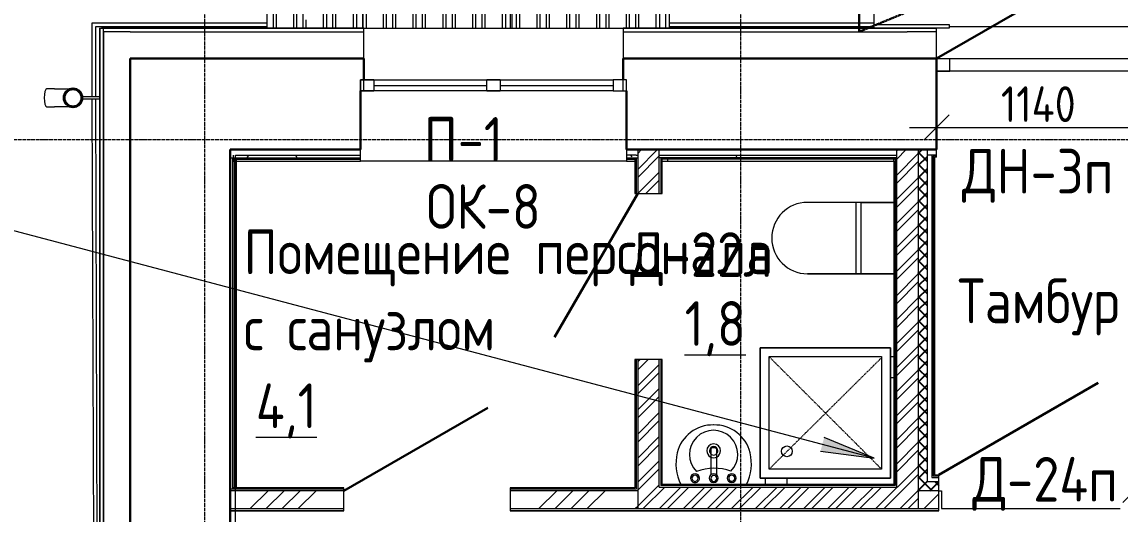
# Model space of a CAD drawing. Header units: millimetres. Extents: x -11345 to 411485, y -9810 to 73012.
# Drawn here: x 76880 to 83025, y 40948 to 43704 of the extents above; entities that cross this region are included whole.
import ezdxf

# ---------------------------------------------------------------- set-up
doc = ezdxf.new("R2010")
doc.units = ezdxf.units.MM
for name, pattern in [('ADSK_Линия сетки', [25, 20, -2.5, 0, -2.5]), ('ADSK_Штриховая_ш3 п1_5', [4.5, 3, -1.5]), ('Hidden', [7.14375, 4.7625, -2.38125])]:
    doc.linetypes.add(name, pattern=pattern)
for name, color, linetype, lineweight in [('_ Окна', 7, 'Continuous', 9), ('Аннотация', 7, 'Continuous', 18), ('Двери', 7, 'Continuous', 9), ('Марки дверей', 7, 'Continuous', 20), ('Марки окон', 7, 'Continuous', 20), ('Марки помещений', 7, 'Continuous', 20), ('Обобщенные модели', 7, 'Continuous', 18), ('Окна', 7, 'Continuous', 9), ('Оси', 253, 'Continuous', 9), ('Перекрытие', 7, 'Continuous', 9), ('Размеры', 7, 'Continuous', 5), ('Сантехника', 7, 'Continuous', 18), ('Стены внутренние', 7, 'Continuous', 18), ('Стены наружные', 7, 'Continuous', 18), ('Стены несущие', 7, 'Continuous', 30), ('Стены отделка', 7, 'Continuous', 30), ('Стены штриховка', 7, 'Continuous', 9)]:
    doc.layers.add(name, color=color, linetype=linetype, lineweight=lineweight)
doc.layers.add('Линии', color=7, linetype='Continuous', lineweight=9, true_color=0x00a600)
doc.layers.add('Тонкая', color=7, linetype='Continuous')
doc.styles.add('GOST Common_2', font='GOST_Common.ttf', dxfattribs={"width": 0.9, "height": 250})
doc.styles.add('GOST Common_3', font='GOST_Common.ttf', dxfattribs={"width": 0.9, "height": 250})
doc.styles.add('GOST Common_7', font='GOST_Common.ttf', dxfattribs={"width": 0.9, "height": 200})
doc.dimstyles.new('ADSK_Основной_2_5_мм_Округление_до_1_мм', dxfattribs={"dimscale": 304.8, "dimtxt": 250, "dimasz": 0.463911, "dimexe": 0.492126, "dimexo": 0.492126, "dimgap": 0.098425, "dimtad": 1, "dimdec": 0, "dimdsep": 46, "dimtxsty": 'GOST Common_3', "dimblk1": 'OBLIQUE', "dimblk2": 'OBLIQUE', "dimsah": 1, "dimcen": 0.09, "dimdle": 0.492126, "dimazin": 2, "dimtfac": 1, "dimtdec": 0, "dimtix": 1, "dimtmove": 0, "dimatfit": 3, "dimfxl": 1, "dimtvp": 1, "dimtolj": 1, "dimtzin": 0, "dimlwd": 20, "dimlwe": 20, "dimarcsym": 2})
doc.dimstyles.new('ADSK_Основной_2_мм', dxfattribs={"dimscale": 304.8, "dimtxt": 201.142999, "dimasz": 0.463911, "dimexe": 0.492126, "dimexo": 0.492126, "dimgap": 0.098425, "dimtad": 1, "dimrnd": 0.01, "dimdsep": 46, "dimtxsty": 'GOST Common_7', "dimblk1": 'OBLIQUE', "dimblk2": 'OBLIQUE', "dimsah": 1, "dimcen": 0.09, "dimdle": 0.492126, "dimazin": 2, "dimtfac": 1, "dimtdec": 4, "dimtix": 1, "dimtmove": 0, "dimatfit": 3, "dimfxl": 1, "dimtvp": 1, "dimtolj": 1, "dimtzin": 0, "dimlwd": 20, "dimlwe": 20, "dimarcsym": 2})
pattern_1 = [(0, (32053.86, 0), (406.4, 101.6), [33.528, -271.272, 33.528, -271.272, -1625.6]), (0, (32053.86, 0), (406.4, 101.6), [-609.6, 33.528, -576.072, 33.528, -271.272, -711.2]), (0, (32053.86, 0), (406.4, 101.6), [-1524, 33.528, -169.672, 33.528, -474.472]), (120, (32206.26, 50.8), (-291.18818, 301.15272), [33.528, -271.272, 33.528, -271.272, -1625.6]), (120, (32206.26, 50.8), (-291.18818, 301.15272), [-609.6, 33.528, -576.072, 33.528, -271.272, -711.2]), (120, (32206.26, 50.8), (-291.18818, 301.15272), [-1524, 33.528, -169.672, 33.528, -474.472]), (240, (32257.06, 254), (-115.21182, -402.75272), [33.528, -271.272, 33.528, -271.272, -1625.6]), (240, (32257.06, 254), (-115.21182, -402.75272), [-609.6, 33.528, -576.072, 33.528, -271.272, -711.2]), (240, (32257.06, 254), (-115.21182, -402.75272), [-1524, 33.528, -169.672, 33.528, -474.472])]

# ---------------------------------------------------------------- blocks, each defined once
blk = doc.blocks.new('AC_Дверь_Однопольная_Стальная - 960х2080h ДН-3п-2587317-План 1-го этажа')
at = {"layer": 'Двери', "lineweight": 30}
blk.add_line((-570, 255), (417.3, 825), dxfattribs=at)
blk = doc.blocks.new('AC_Дверь_Однопольная_Деревянная - 900х2100Н композитная Д-22п-6540844-План 1-го этажа')
at = {"layer": 'Двери', "lineweight": 30}
blk.add_line((-465, 75), (340.4, 540), dxfattribs=at)
blk = doc.blocks.new('Водосток - Тип 1 _карниз больше 490мм_-5178064-План 1-го этажа')
at = {"layer": 'Обобщенные модели'}
for p, q in [((75, 306.2), (75, 263.6)), ((175, 263.6), (175, 306.2)), ((120, 109.1), (120, 10)), ((130, 10), (130, 109.1))]:
    blk.add_line(p, q, dxfattribs=at)
at = {"layer": 'Обобщенные модели', "flags": 128}
for points in [[(75, 173), (75, 174.3), (75, 177), (75, 179.8), (75, 182.9), (75, 186.2), (75, 189.7), (75, 193.4), (75, 197.2), (75, 201.3), (75, 205.5), (75, 209.9), (75, 214.4), (75, 219.1), (75, 224), (75, 229), (75, 234.1), (75, 239.3), (75, 244.6), (75, 250.1), (75, 255.6), (75, 261.3), (75, 263.6)], [(175, 263.6), (175, 258), (175, 252.4), (175, 246.9), (175, 241.5), (175, 236.2), (175, 231.1), (175, 226), (175, 221.1), (175, 216.4), (175, 211.8), (175, 207.3), (175, 203), (175, 198.9), (175, 194.9), (175, 191.2), (175, 187.6), (175, 184.3), (175, 181.1), (175, 178.1), (175, 175.4), (175, 173)]]:
    blk.add_lwpolyline(points, dxfattribs=at)
at = {"layer": 'Обобщенные модели'}
for start, end in [(90, 270), (270, 90)]:
    blk.add_arc((125, 160), 52, start, end, dxfattribs=at)
at = {"layer": 'Обобщенные модели', "lineweight": 40}
for start, end in [(90, 270), (270, 90)]:
    blk.add_arc((125, 160), 50, start, end, dxfattribs=at)
at = {"layer": 'Обобщенные модели'}
for start_param, end_param in [(4.712389, 6.283185), (3.141593, 4.712389)]:
    blk.add_ellipse((125, 306.2), major_axis=(-50, 0), ratio=0.309017, start_param=start_param, end_param=end_param, dxfattribs=at)
blk = doc.blocks.new('Roof Cladding - 833x50mm-4561399-План 1-го этажа')
at = {"layer": 'Обобщенные модели'}
for p, q in [((46699.6, 44710.1), (46734.6, 44710.1)), ((46699.6, 43668.8), (46699.6, 44710.1)), ((46734.6, 43668.7), (46734.6, 44710.1)), ((46753.1, 44693.6), (46849.3, 44693.6)), ((46849.3, 44693.6), (46866.3, 44710.1)), ((46849.3, 43668.8), (46849.3, 44693.6)), ((46866.3, 44710.1), (46901.3, 44710.1)), ((46866.3, 43668.8), (46866.3, 44710.1)), ((46901.3, 44710.1), (46918.3, 44693.6)), ((46901.3, 43668.8), (46901.3, 44710.1)), ((46918.3, 44693.6), (47016, 44693.6)), ((46918.3, 43668.8), (46918.3, 44693.6)), ((47016, 44693.6), (47033, 44710.1)), ((47016, 43668.8), (47016, 44693.6)), ((47033, 44710.1), (47068, 44710.1)), ((47033, 43668.8), (47033, 44710.1)), ((47068, 44710.1), (47085, 44693.6)), ((47068, 43668.8), (47068, 44710.1)), ((47085, 44693.6), (47182.7, 44693.6)), ((47085, 43668.8), (47085, 44693.6)), ((47182.7, 44693.6), (47199.7, 44710.1)), ((47182.7, 43668.8), (47182.7, 44693.6)), ((47199.7, 44710.1), (47234.7, 44710.1)), ((47199.7, 43668.8), (47199.7, 44710.1)), ((47234.7, 44710.1), (47251.7, 44693.6)), ((47234.7, 43668.8), (47234.7, 44710.1)), ((47251.7, 44693.6), (47349.4, 44693.6)), ((47251.7, 43668.8), (47251.7, 44693.6)), ((47349.4, 44693.6), (47366.4, 44710.1)), ((47349.4, 43668.8), (47349.4, 44693.6)), ((47366.4, 44710.1), (47401.4, 44710.1)), ((47366.4, 43668.8), (47366.4, 44710.1)), ((47401.4, 44710.1), (47418.4, 44693.6)), ((47401.4, 43668.8), (47401.4, 44710.1)), ((47418.4, 44693.6), (47516.1, 44693.6)), ((47418.4, 43668.8), (47418.4, 44693.6)), ((47516.1, 44693.6), (47533.1, 44710.1)), ((47516.1, 43668.8), (47516.1, 44693.6)), ((47533.1, 44710.1), (47568.1, 44710.1)), ((47533.1, 44710.1), (47533.1, 43668.8)), ((47568.1, 44710.1), (47568.1, 43668.8))]:
    blk.add_line(p, q, dxfattribs=at)
blk = doc.blocks.new('Roof Cladding - 833x50mm-V30-План 1-го этажа')
at = {"layer": 'Обобщенные модели'}
for p, q in [((47559.6, 44710.1), (47594.6, 44710.1)), ((47559.6, 43668.8), (47559.6, 44710.1)), ((47594.6, 44710.1), (47611.6, 44693.6)), ((47594.6, 43668.8), (47594.6, 44710.1)), ((47611.6, 44693.6), (47709.3, 44693.6)), ((47611.6, 43668.8), (47611.6, 44693.6)), ((47709.3, 44693.6), (47726.3, 44710.1)), ((47709.3, 43668.8), (47709.3, 44693.6)), ((47726.3, 44710.1), (47761.3, 44710.1)), ((47726.3, 43668.8), (47726.3, 44710.1)), ((47761.3, 44710.1), (47778.3, 44693.6)), ((47761.3, 43668.8), (47761.3, 44710.1)), ((47778.3, 44693.6), (47876, 44693.6)), ((47778.3, 43668.8), (47778.3, 44693.6)), ((47876, 44693.6), (47893, 44710.1)), ((47876, 43668.8), (47876, 44693.6)), ((47893, 44710.1), (47928, 44710.1)), ((47893, 43668.8), (47893, 44710.1)), ((47928, 44710.1), (47945, 44693.6)), ((47928, 43668.8), (47928, 44710.1)), ((47945, 44693.6), (48042.7, 44693.6)), ((47945, 43668.8), (47945, 44693.6)), ((48042.7, 44693.6), (48059.7, 44710.1)), ((48042.7, 43668.8), (48042.7, 44693.6)), ((48059.7, 44710.1), (48094.7, 44710.1)), ((48059.7, 43668.8), (48059.7, 44710.1)), ((48094.7, 44710.1), (48111.7, 44693.6)), ((48094.7, 43668.8), (48094.7, 44710.1)), ((48111.7, 44693.6), (48209.4, 44693.6)), ((48111.7, 43668.8), (48111.7, 44693.6)), ((48209.4, 44693.6), (48226.4, 44710.1)), ((48209.4, 43668.8), (48209.4, 44693.6)), ((48226.4, 44710.1), (48261.4, 44710.1)), ((48226.4, 43668.8), (48226.4, 44710.1)), ((48261.4, 44710.1), (48278.4, 44693.6)), ((48261.4, 43668.8), (48261.4, 44710.1)), ((48278.4, 44693.6), (48376.1, 44693.6)), ((48278.4, 43668.8), (48278.4, 44693.6)), ((48376.1, 44693.6), (48393.1, 44710.1)), ((48376.1, 43668.8), (48376.1, 44693.6)), ((48393.1, 44710.1), (48428.1, 44710.1)), ((48393.1, 44710.1), (48393.1, 43668.8)), ((48428.1, 44710.1), (48448.1, 44703.3)), ((48428.1, 44710.1), (48428.1, 43668.8)), ((48448.1, 44703.3), (48448.1, 43668.8))]:
    blk.add_line(p, q, dxfattribs=at)
blk = doc.blocks.new('окна_rehau_двупольное_2_фрамуги - 1490х2400 и 2410 _нов_ ок8-2342569-План 1-го этажа')
at = {"layer": '_ Окна', "lineweight": 18}
for p, q in [((-745, 75), (-745, 135)), ((-745, 135), (-669, 135)), ((-669, 135), (-669, 75)), ((-38, 75), (-38, 135)), ((-38, 135), (38, 135)), ((38, 135), (38, 75)), ((669, 135), (669, 75)), ((745, 135), (669, 135)), ((745, 75), (745, 135)), ((-669, 75), (-745, 75)), ((38, 75), (-38, 75)), ((669, 75), (745, 75))]:
    blk.add_line(p, q, dxfattribs=at)
at = {"layer": '_ Окна'}
for p, q in [((-725, 75), (-725, 135)), ((725, 75), (725, 135)), ((-669, 105), (-38, 105)), ((38, 105), (669, 105))]:
    blk.add_line(p, q, dxfattribs=at)
at = {"layer": 'Окна'}
for p, q in [((-745, 135), (-745, 75)), ((-669, 135), (-745, 135)), ((-669, 135), (-38, 135)), ((38, 135), (-38, 135)), ((38, 135), (669, 135)), ((745, 135), (669, 135)), ((745, 75), (745, 135)), ((-745, 75), (-669, 75)), ((-38, 75), (-669, 75)), ((-38, 75), (38, 75)), ((669, 75), (38, 75)), ((669, 75), (745, 75))]:
    blk.add_line(p, q, dxfattribs=at)
blk = doc.blocks.new('Roof Cladding - 333x50mm-4561403-План 1-го этажа')
at = {"layer": 'Обобщенные модели'}
for p, q in [((46198, 44710.1), (46233, 44710.1)), ((46198, 43668.8), (46198, 44710.1)), ((46233, 44710.1), (46250, 44693.6)), ((46233, 43668.8), (46233, 44710.1)), ((46250, 44693.6), (46347.7, 44693.6)), ((46250, 43668.8), (46250, 44693.6)), ((46347.7, 44693.6), (46364.7, 44710.1)), ((46347.7, 43668.8), (46347.7, 44693.6)), ((46364.7, 44710.1), (46399.7, 44710.1)), ((46364.7, 43668.8), (46364.7, 44710.1)), ((46399.7, 44710.1), (46416.7, 44693.6)), ((46399.7, 43668.8), (46399.7, 44710.1)), ((46416.7, 44693.6), (46514.4, 44693.6)), ((46416.7, 44555.1), (46416.7, 44693.6)), ((46514.4, 44693.6), (46531.4, 44710.1)), ((46514.4, 43668.8), (46514.4, 44693.6)), ((46531.4, 44710.1), (46566.4, 44710.1)), ((46531.4, 43668.8), (46531.4, 44710.1)), ((46566.4, 44710.1), (46583.4, 44693.6)), ((46566.4, 43668.8), (46566.4, 44710.1)), ((46583.4, 44693.6), (46681.1, 44693.6)), ((46583.4, 43668.8), (46583.4, 44693.6)), ((46681.1, 44693.6), (46698.1, 44710.1)), ((46681.1, 43668.8), (46681.1, 44693.6)), ((46698.1, 44710.1), (46733.1, 44710.1)), ((46698.1, 44710.1), (46698.1, 43668.8)), ((46733.1, 44710.1), (46733.1, 43668.7)), ((46734.6, 44709.6), (46753.1, 44703.3)), ((46753.1, 44703.3), (46753.1, 43668.8)), ((46416.7, 43748.8), (46416.7, 44525.9)), ((46416.7, 43668.8), (46416.7, 43715.4))]:
    blk.add_line(p, q, dxfattribs=at)
blk = doc.blocks.new('SND_2D_Унитаз1 - 700x400-V74-План 1-го этажа')
at = {"layer": 'Сантехника'}
for p, q in [((-200, 164.1), (-200, -320)), ((-200, -20), (-200, 164.1)), ((200, -320), (200, 164.1)), ((200, 164.1), (200, -20)), ((-200, -20), (-200, -320)), ((200, -20), (-200, -20)), ((-200, -50), (200, -50)), ((200, -20), (200, -320))]:
    blk.add_line(p, q, dxfattribs=at)
blk.add_arc((0, -320), 200, 180, 360, dxfattribs=at)
blk.add_arc((0, -320), 200, 180, 360, dxfattribs=at)
blk = doc.blocks.new('Shower Tray _1_ - 730 x 730mm-V7-План 1-го этажа')
at = {"layer": 'Сантехника'}
for p, q in [((-365, 365), (-365, -365)), ((365, 365), (-365, 365)), ((-365, -365), (-365, 365)), ((-365, 365), (365, 365)), ((-315, -315), (-315, 315)), ((-315, 315), (315, 315)), ((315, 315), (315, -315)), ((365, -365), (365, 365)), ((365, 365), (365, -365)), ((-365, -365), (365, -365)), ((365, -365), (-365, -365)), ((315, -315), (-315, -315))]:
    blk.add_line(p, q, dxfattribs=at)
at = {"layer": 'Сантехника', "color": 8, "linetype": 'Hidden', "lineweight": 9, "true_color": 0x808080}
for p, q in [((-315, -315), (315, 315)), ((-315, 315), (304.3, -309.7))]:
    blk.add_line(p, q, dxfattribs=at)
at = {"layer": 'Сантехника'}
blk.add_circle((-215, 215), 30, dxfattribs=at)
blk = doc.blocks.new('Sink - Cloakroom - 440 x 350mm-V75-План 1-го этажа')
at = {"layer": 'Сантехника'}
for p, q in [((-15, -214.9), (-15, -70.7)), ((15, -214.9), (15, -70.7))]:
    blk.add_line(p, q, dxfattribs=at)
for centre, radius, start, end in [((53.3, -130.8), 264.4, 154.10151, 193.63505), ((53.3, -130.8), 264.4, 154.14818, 193.63505), ((-101.3, -50.7), 25, 0, 180), ((-101.3, -50.7), 25, 180, 0), ((-101.3, -50.7), 17, 360, 180), ((-101.3, -50.7), 17, 180, 360), ((0, -50.7), 25, 0, 180), ((0, -50.7), 25, 180, 0), ((-0.8, -49.2), 16.8, 90, 270), ((-0.8, -49.2), 16.8, 270, 90), ((104.3, -50.7), 25, 360, 180), ((104.3, -50.7), 25, 180, 360), ((104.3, -49.7), 17, 360, 180), ((104.3, -49.7), 17, 180, 360), ((-53.3, -130.8), 264.4, 346.36495, 25.89849), ((-53.3, -130.8), 264.4, 346.36495, 25.85182), ((0, -183.6), 135, 135.46291, 45.05561), ((-1.6, 160.3), 266.6, 249.19864, 291.31988), ((0, -203.6), 38.6, 360, 180), ((0, -203.6), 23.5, 360, 180), ((-5.9, -145.1), 203.5, 193.63505, 271.65578), ((-5.9, -145.1), 203.5, 193.63505, 271.65578), ((0, -203.6), 38.6, 180, 360), ((0, -203.6), 23.5, 180, 360), ((5.9, -145.1), 203.5, 268.34422, 346.36495), ((5.9, -145.1), 203.5, 268.34422, 346.36495)]:
    blk.add_arc(centre, radius, start, end, dxfattribs=at)
blk.add_ellipse((0, -214.9), major_axis=(-15, 0), ratio=0.428525, start_param=0, end_param=3.141593, dxfattribs=at)
blk = doc.blocks.new('AC_Дверь_Однопольная_Деревянная - 900х2100Н композитная Д-22л-6438555-План 1-го этажа')
at = {"layer": 'Двери', "lineweight": 30}
blk.add_line((465, 75), (-340.4, 540), dxfattribs=at)
blk = doc.blocks.new('AC_Дверь_Однопольная_Деревянная - 1000х2100 композит Д24п-6540842-План 1-го этажа')
at = {"layer": 'Двери', "lineweight": 30}
blk.add_line((-515, 75), (377, 590), dxfattribs=at)
blk = doc.blocks.new('_Oblique')
at = {"color": 0, "linetype": 'ByBlock', "lineweight": -2}
blk.add_line((-0.5, -0.5), (0.5, 0.5), dxfattribs=at)
blk = doc.blocks.new('DIMBLOCK52-План 1-го этажа')
at = {"layer": 'Defpoints', "color": 0, "transparency": 16777216}
for p in [(83137.8, 43113.5), (81997.8, 42988.8), (83137.8, 42988.8)]:
    blk.add_point(p, dxfattribs=at)
at = {"layer": 'Размеры', "color": 0, "transparency": 16777216}
for p, q in [((81997.8, 43138.8), (81997.8, 43263.5)), ((83137.8, 43138.8), (83137.8, 43263.5)), ((81847.8, 43113.5), (83287.8, 43113.5))]:
    blk.add_line(p, q, dxfattribs=at)
at = {"layer": 'Размеры', "color": 0, "transparency": 16777216, "xscale": 141.4, "yscale": 141.4, "zscale": 141.4, "rotation": 180}
blk.add_blockref('_Oblique', (81997.8, 43113.5), dxfattribs=at)
at = {"layer": 'Размеры', "color": 0, "transparency": 16777216, "xscale": 141.4, "yscale": 141.4, "zscale": 141.4}
blk.add_blockref('_Oblique', (83137.8, 43113.5), dxfattribs=at)
at = {"layer": 'Размеры', "color": 0, "lineweight": 20, "transparency": 16777216, "insert": (82567.8, 43243.5), "char_height": 200, "width": 535.927, "attachment_point": 5, "style": 'GOST Common_7'}
blk.add_mtext('\\A1;1140', dxfattribs=at)
blk = doc.blocks.new('DIMBLOCK53-План 1-го этажа')
at = {"layer": 'Defpoints', "color": 0, "transparency": 16777216}
for p in [(78681.8, 40966.8), (79611.8, 40966.8), (79611.8, 40168.4)]:
    blk.add_point(p, dxfattribs=at)
at = {"layer": 'Размеры', "color": 0, "transparency": 16777216}
for p, q in [((78681.8, 40816.8), (78681.8, 40018.4)), ((79611.8, 40816.8), (79611.8, 40018.4)), ((78531.8, 40168.4), (79761.8, 40168.4))]:
    blk.add_line(p, q, dxfattribs=at)
at = {"layer": 'Размеры', "color": 0, "transparency": 16777216, "xscale": 141.4, "yscale": 141.4, "zscale": 141.4, "rotation": 180}
blk.add_blockref('_Oblique', (78681.8, 40168.4), dxfattribs=at)
at = {"layer": 'Размеры', "color": 0, "transparency": 16777216, "xscale": 141.4, "yscale": 141.4, "zscale": 141.4}
blk.add_blockref('_Oblique', (79611.8, 40168.4), dxfattribs=at)
at = {"layer": 'Размеры', "color": 0, "lineweight": 20, "transparency": 16777216, "insert": (79146.8, 40298.4), "char_height": 200, "width": 454.106, "attachment_point": 5, "style": 'GOST Common_7'}
blk.add_mtext('\\A1;930', dxfattribs=at)
blk = doc.blocks.new('DIMBLOCK110-План 1-го этажа')
at = {"layer": 'Defpoints', "color": 0, "transparency": 16777216}
for p in [(82011, 40966.8), (83041, 40966.8), (83041, 40591.7)]:
    blk.add_point(p, dxfattribs=at)
at = {"layer": 'Размеры', "color": 0, "transparency": 16777216}
for p, q in [((82011, 40816.8), (82011, 40441.7)), ((83041, 40816.8), (83041, 40441.7)), ((81861, 40591.7), (83191, 40591.7))]:
    blk.add_line(p, q, dxfattribs=at)
at = {"layer": 'Размеры', "color": 0, "transparency": 16777216, "xscale": 141.4, "yscale": 141.4, "zscale": 141.4, "rotation": 180}
blk.add_blockref('_Oblique', (82011, 40591.7), dxfattribs=at)
at = {"layer": 'Размеры', "color": 0, "transparency": 16777216, "xscale": 141.4, "yscale": 141.4, "zscale": 141.4}
blk.add_blockref('_Oblique', (83041, 40591.7), dxfattribs=at)
at = {"layer": 'Размеры', "color": 0, "lineweight": 20, "transparency": 16777216, "insert": (82526, 40746.7), "char_height": 250, "width": 700.591, "attachment_point": 5, "style": 'GOST Common_3'}
blk.add_mtext('\\A1;1030', dxfattribs=at)
blk = doc.blocks.new('оси')
at = {"layer": 'Оси', "linetype": 'ADSK_Линия сетки'}
for p, q in [((52350, -6855.047), (52350, 46377.998)), ((55350, -6855.047), (55350, 46377.998)), ((-5146.135, 45200), (62505.288, 45200))]:
    blk.add_line(p, q, dxfattribs=at)

msp = doc.modelspace()

# ---------------------------------------------------------------- hatches: boundary and pattern name
at = {"layer": 'Аннотация', "lineweight": 9}
msp.add_hatch(color=256, dxfattribs=at).paths.add_polyline_path([(81649.11744, 41261.77172), (81369.17322, 41376.62445), (81348.98601, 41300.25604)])
at = {"layer": 'Стены внутренние', "lineweight": 9}
h = msp.add_hatch(dxfattribs=at)
h.set_pattern_fill('FP_12', color=256, style=0, pattern_type=2)
h.set_pattern_definition(pattern_1)
h.paths.add_polyline_path([(80264.84999, 42943.80522), (80318.04928, 42943.80522), (80316.99928, 42958.80522), (80263.84999, 42958.80522), (80263.84999, 42943.80522)])
h.paths.add_polyline_path([(78075.7179, 42943.80522), (78773.84999, 42943.80522), (78773.84999, 42958.80522), (78075.7179, 42958.80522)])
h = msp.add_hatch(dxfattribs=at)
h.set_pattern_fill('FP_12', color=256, style=0, pattern_type=2)
h.set_pattern_definition(pattern_1)
h.paths.add_polyline_path([(81726.21238, 42943.80522), (81766.99962, 42943.80522), (81766.99962, 42958.80522), (80484.99928, 42958.80522), (80484.99928, 42943.80522), (81671.75896, 42943.80522)])
at = {"layer": 'Стены штриховка'}
h = msp.add_hatch(dxfattribs=at)
h.set_pattern_fill('ANSI34', color=256, scale=20)
h.paths.add_polyline_path([(82010.99962, 40978.80522), (82010.99962, 41078.80522), (81895.99962, 41078.80522), (81895.99962, 40978.80522)])
h.paths.add_polyline_path([(78075.7179, 41078.80522), (78075.7179, 40978.80522), (78681.82075, 40978.80522), (78681.82075, 41078.80522)])
h.paths.add_polyline_path([(80325.99928, 40978.80522), (80325.99928, 41078.80522), (79611.82075, 41078.80522), (79611.82075, 40978.80522)])
h.paths.add_polyline_path([(83351.82075, 40978.80522), (83351.82075, 41078.80522), (83275.99962, 41078.80522), (83275.99962, 42988.80522), (83175.99962, 42988.80522), (83175.99962, 41078.80522), (83040.99962, 41078.80522), (83040.99962, 40978.80522)])
h = msp.add_hatch(dxfattribs=at)
h.set_pattern_fill('ANSI32', color=256, scale=10)
h.paths.add_polyline_path([(80445.99928, 41813.80522), (80325.99928, 41813.80522), (80325.99928, 40978.80522), (81895.99962, 40978.80522), (81895.99962, 42988.80522), (81775.99962, 42988.80522), (81775.99962, 41098.80522), (80445.99928, 41098.80522)])
h.paths.add_polyline_path([(80445.99928, 42988.80522), (80325.99928, 42988.80522), (80325.99928, 42743.80522), (80445.99928, 42743.80522)], flags=17)
at = {"layer": 'Тонкая', "transparency": 33554687}
h = msp.add_hatch(dxfattribs=at)
h.set_pattern_fill('ANSI37', color=256, scale=15, angle=90)
h.paths.add_polyline_path([(81895.99962, 42988.80522), (81945.99962, 42988.80522), (81945.99962, 41128.80522), (82010.99962, 41128.80522), (82010.99962, 41078.80522), (81895.99962, 41078.80522)])

# ---------------------------------------------------------------- linework, layer by layer
at = {"layer": 'Аннотация', "lineweight": 9}
for p, q in [((81649.11744, 41261.77172), (76472.39863, 42630.18424)), ((81649.11744, 41261.77172), (81369.17322, 41376.62445)), ((81348.98601, 41300.25604), (81649.11744, 41261.77172))]:
    msp.add_line(p, q, dxfattribs=at)
at = {"layer": 'Двери'}
for p, q in [((82072.84999, 43428.80522), (82072.84999, 43498.80522)), ((81997.84999, 43428.80522), (82072.84999, 43428.80522))]:
    msp.add_line(p, q, dxfattribs=at)
at = {"layer": 'Линии', "color": 7, "linetype": 'ADSK_Штриховая_ш3 п1_5', "lineweight": 30}
for p in [(81564.84396, 45993.52323), (87264.84396, 45993.52323)]:
    msp.add_line(p, (81564.84396, 43648.80522), dxfattribs=at)
at = {"layer": 'Перекрытие'}
for p, q in [((81647.42321, 44998.80522), (81647.42321, 43698.80522)), ((81997.84999, 43498.80522), (83137.84999, 43498.80522)), ((83137.84999, 43428.80522), (81997.84999, 43428.80522)), ((82010.99962, 41078.80522), (82025.99962, 41078.80522)), ((82025.99962, 41078.80522), (82025.99962, 40978.80522)), ((82025.99962, 40978.80522), (83025.99962, 40978.80522))]:
    msp.add_line(p, q, dxfattribs=at)
at = {"layer": 'Стены внутренние'}
for p, q in [((80263.84999, 42923.80522), (78773.84999, 42923.80522)), ((81740.99962, 41830.60522), (81760.09962, 41830.60522)), ((81760.09962, 41710.60522), (81740.99962, 41710.60522)), ((81040.99962, 41114.70522), (81040.99962, 41149.70522)), ((81160.99962, 41149.70522), (81160.99962, 41114.70522))]:
    msp.add_line(p, q, dxfattribs=at)
at = {"layer": 'Стены наружные'}
for p, q in [((77272.48261, 43698.80522), (78251.86359, 43698.80522)), ((77273.76882, 43283.48193), (77272.48261, 43698.80522)), ((80501.96359, 43698.80522), (81647.42321, 43698.80522)), ((81647.42321, 43698.80522), (81647.42321, 43669.80522)), ((77293.76827, 43283.68904), (77292.54464, 43678.80522)), ((77292.54464, 43678.80522), (78251.86359, 43678.80522)), ((78793.84999, 43669.80522), (78793.84999, 43668.80522)), ((78793.84999, 43669.80522), (80243.84999, 43669.80522)), ((78793.84999, 43668.80522), (80243.84999, 43668.80522)), ((80243.84999, 43668.80522), (80243.84999, 43669.80522)), ((80501.96359, 43678.80522), (81647.42321, 43678.80522)), ((81647.42321, 43688.80522), (82069.84999, 43688.80522)), ((82069.84999, 43668.80522), (81997.84999, 43668.80522)), ((82069.84999, 43688.80522), (82069.84999, 43668.80522)), ((82069.84999, 43678.80522), (83069.84999, 43678.80522)), ((77285.19165, 39595), (77273.79745, 43274.23701)), ((77305.19175, 39595), (77293.79819, 43274.02979))]:
    msp.add_line(p, q, dxfattribs=at)
at = {"layer": 'Стены несущие'}
for p, q in [((78793.84999, 43498.80522), (77485.7179, 43498.80522)), ((77485.7179, 35598.81261), (77485.7179, 43498.80522)), ((78793.84999, 43378.80522), (78793.84999, 43498.80522)), ((80243.84999, 43498.80522), (80243.84999, 43378.80522)), ((80243.84999, 43498.80522), (81997.84999, 43498.80522)), ((81997.84999, 42988.80522), (81997.84999, 43498.80522)), ((78773.84999, 42988.80522), (78773.84999, 43318.80522)), ((80263.84999, 43318.80522), (80263.84999, 42988.80522)), ((78045.7179, 42988.80522), (78773.84999, 42988.80522)), ((78045.7179, 42988.80522), (78045.7179, 37099.52325)), ((80263.84999, 42988.80522), (81997.84999, 42988.80522))]:
    msp.add_line(p, q, dxfattribs=at)
at = {"layer": 'Стены отделка', "lineweight": 9}
for p, q in [((77314.7179, 43668.80522), (78793.84999, 43668.80522)), ((77314.7179, 43668.80522), (77314.7179, 39595)), ((77315.7179, 43668.80522), (77315.7179, 39595)), ((78793.84999, 43669.80522), (77325.7179, 43669.80522)), ((77325.7179, 43669.80522), (77325.7179, 43668.80522)), ((77485.7179, 43648.80522), (77335.7179, 43648.80522)), ((78793.84999, 43498.80522), (78793.84999, 43668.80522)), ((82069.84999, 43669.80522), (80243.84999, 43669.80522)), ((80243.84999, 43668.80522), (80243.84999, 43498.80522)), ((80243.84999, 43668.80522), (81997.84999, 43668.80522)), ((81997.84999, 43648.80522), (81833.63396, 43648.80522)), ((81997.84999, 43498.80522), (81997.84999, 43668.80522)), ((78062.80765, 42958.80522), (78062.80765, 42923.80522)), ((78075.7179, 37119.01872), (78075.7179, 42958.80522)), ((78773.84999, 42923.80522), (78773.84999, 42988.80522)), ((80263.84999, 42988.80522), (80263.84999, 42923.80522)), ((80264.84999, 42958.80522), (80263.84999, 42958.80522)), ((80318.04928, 42958.80522), (80325.99928, 42958.80522)), ((80445.99928, 42958.80522), (81775.99962, 42958.80522)), ((81775.99962, 41098.80522), (81775.99962, 42988.80522)), ((81895.99962, 42988.80522), (81895.99962, 40978.80522)), ((81945.99962, 42988.80522), (81945.99962, 41128.80522)), ((81997.84999, 42945.80522), (81997.84999, 42988.80522)), ((78080.30773, 42941.25102), (78045.7179, 42941.25102)), ((78062.80765, 42923.80522), (78773.84999, 42923.80522)), ((78080.30773, 41094.70522), (78080.30773, 42941.25102)), ((80263.84999, 42923.80522), (80310.09928, 42923.80522)), ((80310.09928, 42943.80522), (80310.09928, 42743.80522)), ((80461.89928, 42743.80522), (80461.89928, 42943.80522)), ((80461.89928, 42923.80522), (81760.09962, 42923.80522)), ((81760.09962, 42923.80522), (81760.09962, 41114.70522)), ((80310.09928, 42743.80522), (80461.89928, 42743.80522)), ((80461.89928, 41813.80522), (80310.09928, 41813.80522)), ((80310.09928, 41813.80522), (80310.09928, 41094.70522)), ((80461.89928, 41114.70522), (80461.89928, 41813.80522)), ((81760.09962, 41114.70522), (80461.89928, 41114.70522)), ((82010.99962, 40966.80522), (82010.99962, 41168.80522)), ((78681.82075, 41094.70522), (78060.30773, 41094.70522)), ((78681.82075, 40966.80522), (78681.82075, 41094.70522)), ((79611.82075, 41094.70522), (79611.82075, 40966.80522)), ((80310.09928, 41094.70522), (79611.82075, 41094.70522)), ((80445.99928, 41098.80522), (81775.99962, 41098.80522)), ((78039.21896, 40966.80522), (78681.82075, 40966.80522)), ((79611.82075, 40966.80522), (82010.99962, 40966.80522))]:
    msp.add_line(p, q, dxfattribs=at)
for points in [[(81970.99962, 42958.80522), (81970.99962, 41153.80522), (82010.99962, 41153.80522)], [(81978.99962, 42952.80522), (81978.99962, 41161.80522), (82010.99962, 41161.80522)], [(81985.99962, 42945.80522), (81985.99962, 41168.80522), (82010.99962, 41168.80522)]]:
    msp.add_lwpolyline(points, dxfattribs=at)
at = {"layer": 'Стены штриховка'}
for p, q in [((77335.7179, 39595), (77335.7179, 43668.80522)), ((77335.7179, 43648.80522), (77335.7179, 39595)), ((77485.7179, 43648.80522), (78793.84999, 43648.80522)), ((80243.84999, 43648.80522), (81833.63396, 43648.80522)), ((78075.7179, 42958.80522), (78773.84999, 42958.80522)), ((80318.04928, 42958.80522), (80264.84999, 42958.80522)), ((80325.99928, 42988.80522), (80325.99928, 42743.80522)), ((80445.99928, 42743.80522), (80445.99928, 42988.80522)), ((81997.84999, 42958.80522), (81945.99962, 42958.80522)), ((78060.30773, 41087.80522), (78060.30773, 42941.25102)), ((78062.80765, 42943.80522), (78773.84999, 42943.80522)), ((78062.80765, 42934.80522), (78773.84999, 42934.80522)), ((78069.30773, 41094.70522), (78069.30773, 42941.25102)), ((80263.84999, 42943.80522), (80325.99928, 42943.80522)), ((80263.84999, 42934.80522), (80310.09928, 42934.80522)), ((80316.99928, 42943.80522), (80316.99928, 42743.80522)), ((81775.99962, 42943.80522), (80445.99928, 42943.80522)), ((80454.99928, 42943.80522), (80454.99928, 42743.80522)), ((81775.99962, 42934.80522), (80461.89928, 42934.80522)), ((80491.89928, 42934.80522), (80491.89928, 42923.80522)), ((81760.09962, 42923.80522), (81760.09962, 42934.80522)), ((81766.99962, 42934.80522), (81766.99962, 41107.80522)), ((81997.84999, 42952.80522), (81978.99962, 42952.80522)), ((81997.84999, 42945.80522), (81985.99962, 42945.80522)), ((80316.99928, 41813.80522), (80316.99928, 41087.80522)), ((80325.99928, 41813.80522), (80325.99928, 40978.80522)), ((80445.99928, 41098.80522), (80445.99928, 41813.80522)), ((80454.99928, 41813.80522), (80454.99928, 41107.80522)), ((82010.99962, 41128.80522), (81945.99962, 41128.80522)), ((78681.82075, 41087.80522), (78045.7179, 41087.80522)), ((78681.82075, 41078.80522), (78045.7179, 41078.80522)), ((80316.99928, 41087.80522), (79611.82075, 41087.80522)), ((80325.99928, 41078.80522), (79611.82075, 41078.80522)), ((81766.99962, 41107.80522), (80454.99928, 41107.80522)), ((82010.99962, 41078.80522), (81895.99962, 41078.80522)), ((78039.21896, 40968.80522), (78681.82075, 40968.80522)), ((78045.7179, 40978.80522), (78681.82075, 40978.80522)), ((79611.82075, 40978.80522), (82010.99962, 40978.80522)), ((79611.82075, 40968.80522), (82010.99962, 40968.80522))]:
    msp.add_line(p, q, dxfattribs=at)

# ---------------------------------------------------------------- block references
msp.add_blockref('оси', (25553.42928, -2155))
at = {"layer": 'Двери', "color": 8, "true_color": 0x7f7f7f}
for name, p in [('AC_Дверь_Однопольная_Стальная - 960х2080h ДН-3п-2587317-План 1-го этажа', (82567.84999, 43243.80522)), ('AC_Дверь_Однопольная_Деревянная - 1000х2100 композит Д24п-6540842-План 1-го этажа', (82525.99962, 41093.80522)), ('AC_Дверь_Однопольная_Деревянная - 900х2100Н композитная Д-22п-6540844-План 1-го этажа', (79146.82075, 41003.80522))]:
    msp.add_blockref(name, p, dxfattribs=at)
at = {"layer": 'Двери', "color": 8, "true_color": 0x7f7f7f, "rotation": 90}
msp.add_blockref('AC_Дверь_Однопольная_Деревянная - 900х2100Н композитная Д-22л-6438555-План 1-го этажа', (80400.99928, 42278.80522), dxfattribs=at)
at = {"layer": 'Обобщенные модели'}
for name in ['Roof Cladding - 333x50mm-4561403-План 1-го этажа', 'Roof Cladding - 833x50mm-4561399-План 1-го этажа', 'Roof Cladding - 833x50mm-V30-План 1-го этажа']:
    msp.add_blockref(name, (32053.86393, 0), dxfattribs=at)
at = {"layer": 'Обобщенные модели', "rotation": 90.00000000000031}
msp.add_blockref('Водосток - Тип 1 _карниз больше 490мм_-5178064-План 1-го этажа', (77325.7179, 43153.85941), dxfattribs=at)
at = {"layer": 'Окна'}
msp.add_blockref('окна_rehau_двупольное_2_фрамуги - 1490х2400 и 2410 _нов_ ок8-2342569-План 1-го этажа', (79518.84999, 43243.80522), dxfattribs=at)
at = {"layer": 'Сантехника'}
for name, p, rotation in [('SND_2D_Унитаз1 - 700x400-V74-План 1-го этажа', (81595.99962, 42493.80522), 270), ('Shower Tray _1_ - 730 x 730mm-V7-План 1-го этажа', (81375.99962, 41514.70522), 90), ('Sink - Cloakroom - 440 x 350mm-V75-План 1-го этажа', (80750.99928, 41098.80522), 180)]:
    msp.add_blockref(name, p, dxfattribs=dict(at, rotation=rotation))

# ---------------------------------------------------------------- texts
at = {"layer": 'Марки дверей', "lineweight": 9, "char_height": 250, "attachment_point": 5, "line_spacing_factor": 1.022766, "style": 'GOST Common_2'}
for s, insert, width in [('\\pxqc,t1.8,3.6,5.4,7.2,9,10.8,12.6,14.4,16.2,18,19.8,21.6,23.4,25.2,27,28.8,30.6,32.4,34.2,36,37.8,39.6,41.4,43.2,45,46.8,48.6,50.4,52.2,54,55.8,57.6;{ДН-3п}', (82564.24259, 42842.57671), 869.4), ('\\pxqc,t1.8,3.6,5.4,7.2,9,10.8,12.6,14.4,16.2,18,19.8,21.6,23.4,25.2,27,28.8,30.6,32.4,34.2,36,37.8,39.6,41.4,43.2,45,46.8,48.6,50.4,52.2,54,55.8,57.6;{Д-22л}', (80681.97113, 42375.79097), 851.4), ('\\pxqc,t1.8,3.6,5.4,7.2,9,10.8,12.6,14.4,16.2,18,19.8,21.6,23.4,25.2,27,28.8,30.6,32.4,34.2,36,37.8,39.6,41.4,43.2,45,46.8,48.6,50.4,52.2,54,55.8,57.6;{Д-24п}', (82606.05715, 41117.46892), 869.4)]:
    msp.add_mtext(s, dxfattribs=dict(at, insert=insert, width=width))
at = {"layer": 'Марки окон', "lineweight": 9, "char_height": 250, "attachment_point": 5, "line_spacing_factor": 1.022766, "style": 'GOST Common_2'}
for s, insert, width in [('\\pxqc,t1.8,3.6,5.4,7.2,9,10.8,12.6,14.4,16.2,18,19.8,21.6,23.4,25.2,27,28.8,30.6,32.4,34.2,36,37.8,39.6,41.4,43.2,45,46.8,48.6,50.4,52.2,54,55.8,57.6;{П-1}', (79350.575, 43046.24128), 458.1), ('\\pxqc,t1.8,3.6,5.4,7.2,9,10.8,12.6,14.4,16.2,18,19.8,21.6,23.4,25.2,27,28.8,30.6,32.4,34.2,36,37.8,39.6,41.4,43.2,45,46.8,48.6,50.4,52.2,54,55.8,57.6;{ОК-8}', (79463.525, 42670.40014), 684.9)]:
    msp.add_mtext(s, dxfattribs=dict(at, insert=insert, width=width))
at = {"layer": 'Марки помещений', "lineweight": 9, "char_height": 250, "attachment_point": 5, "line_spacing_factor": 1.022766, "style": 'GOST Common_2'}
for s, insert, width in [('\\pxql,t1.8,3.6,5.4,7.2,9,10.8,12.6,14.4,16.2,18,19.8,21.6,23.4,25.2,27,28.8,30.6,32.4,34.2,36,37.8,39.6,41.4,43.2,45,46.8,48.6,50.4,52.2,54,55.8,57.6;Помещение персонала с санузлом', (79620.64617, 42169.24645), 2999.8088474), ('\\pxqc,t1.8,3.6,5.4,7.2,9,10.8,12.6,14.4,16.2,18,19.8,21.6,23.4,25.2,27,28.8,30.6,32.4,34.2,36,37.8,39.6,41.4,43.2,45,46.8,48.6,50.4,52.2,54,55.8,57.6;{Тамбур}', (82569.00813, 42107.96053), 1024.2), ('\\pxqc,t1.8,3.6,5.4,7.2,9,10.8,12.6,14.4,16.2,18,19.8,21.6,23.4,25.2,27,28.8,30.6,32.4,34.2,36,37.8,39.6,41.4,43.2,45,46.8,48.6,50.4,52.2,54,55.8,57.6;{\\L1,8}', (80760.05372, 41986.26492), 357.3), ('\\pxqc,t1.8,3.6,5.4,7.2,9,10.8,12.6,14.4,16.2,18,19.8,21.6,23.4,25.2,27,28.8,30.6,32.4,34.2,36,37.8,39.6,41.4,43.2,45,46.8,48.6,50.4,52.2,54,55.8,57.6;{\\L4,1}', (78359.57988, 41525.61056), 375.3)]:
    msp.add_mtext(s, dxfattribs=dict(at, insert=insert, width=width))

# ---------------------------------------------------------------- dimensions: what is measured, and where the dimension line sits
at = {"layer": 'Размеры', "lineweight": 20}
for base, p1, p2, dimstyle, override, picture, middle in [((83137.84999, 43113.52013), (81997.84999, 42988.80522), (83137.84999, 42988.80522), 'ADSK_Основной_2_мм', {"dimpost": '<>', "dimfxl": 1140, "dimlwd": 65535, "dimlwe": 65535}, 'DIMBLOCK52-План 1-го этажа', (82567.84999, 43243.52013)), ((79611.82075, 40168.41567), (78681.82075, 40966.80522), (79611.82075, 40966.80522), 'ADSK_Основной_2_мм', {"dimpost": '<>', "dimfxl": 951.342898, "dimlwd": 65535, "dimlwe": 65535}, 'DIMBLOCK53-План 1-го этажа', (79146.82075, 40298.41567)), ((83040.99962, 40591.73209), (82010.99962, 40966.80522), (83040.99962, 40966.80522), 'ADSK_Основной_2_5_мм_Округление_до_1_мм', {"dimpost": '<>', "dimfxl": 1030, "dimlwd": 65535, "dimlwe": 65535}, 'DIMBLOCK110-План 1-го этажа', (82525.99962, 40746.73209))]:
    dim = msp.add_linear_dim(base=base, p1=p1, p2=p2, dimstyle=dimstyle, override=override, dxfattribs=at)
    dim.commit()
    dim.dimension.update_dxf_attribs({"geometry": picture, "text_midpoint": middle})

doc.saveas('drawing.dxf')
